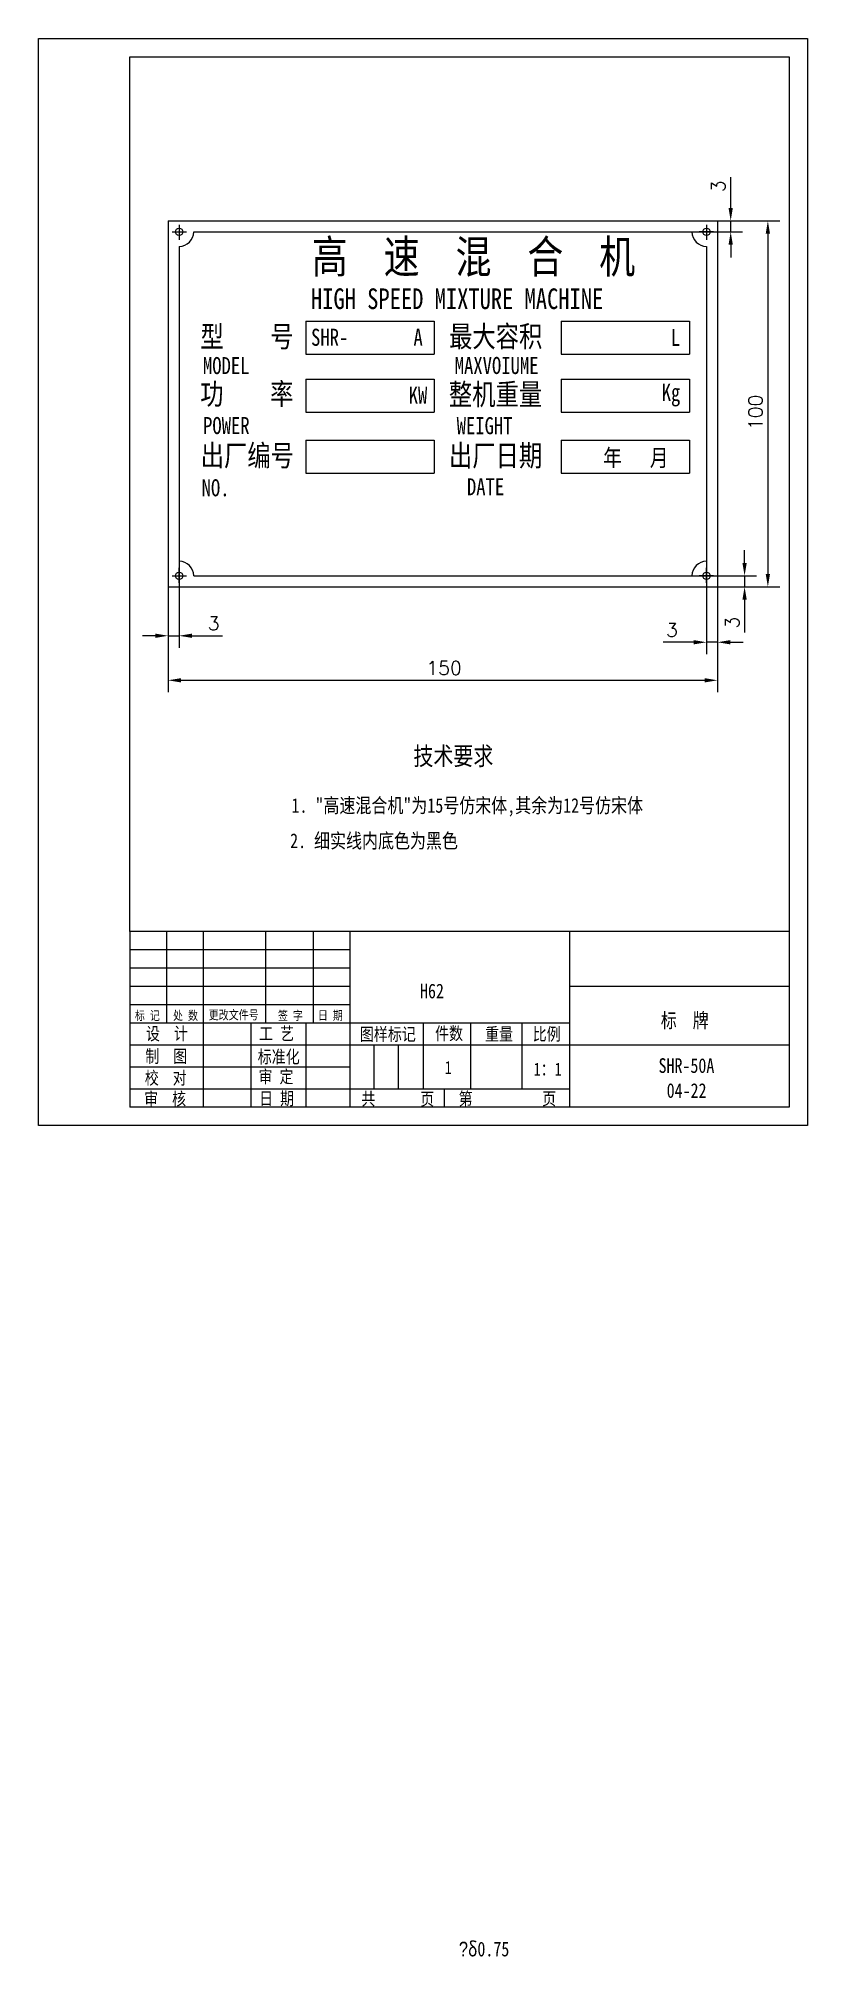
# Model space of a CAD drawing. Extents: x 338 to 548, y -102 to 422.
import ezdxf

# ---------------------------------------------------------------- set-up
doc = ezdxf.new("R2010")
doc.units = 0
doc.header["$LTSCALE"] = 10.5
doc.header["$MEASUREMENT"] = 0
doc.layers.get('0').update_dxf_attribs({"color": 2, "linetype": 'CONTINUOUS'})
doc.layers.get('DEFPOINTS').update_dxf_attribs({"linetype": 'CONTINUOUS'})
doc.layers.add('PART', color=3, linetype='CONTINUOUS')
doc.layers.add('SMPEN_THICK', color=7, linetype='CONTINUOUS')
doc.styles.add('HZDX', font='', dxfattribs={"width": 0.8, "height": 7.5})
doc.styles.get("Standard").update_dxf_attribs({"font": 'txt', "height": 3.75, "bigfont": 'hzfs'})
doc.styles.get('HZDX').set_extended_font_data('SimSun')
doc.dimstyles.get("Standard").update_dxf_attribs({"dimtxt": 0.18, "dimasz": 0.18, "dimexe": 0.18, "dimexo": 0.0625, "dimgap": 0.09, "dimtad": 0, "dimtih": 1, "dimtoh": 1, "dimdec": 4, "dimzin": 0, "dimdsep": 46, "dimtxsty": 'Standard', "dimcen": 0.09, "dimadec": 0, "dimazin": 0, "dimtfac": 1, "dimtdec": 4, "dimtofl": 0, "dimtmove": 0, "dimatfit": 3, "dimfxl": 1, "dimtolj": 1, "dimtzin": 0, "dimarcsym": 0})

# ---------------------------------------------------------------- blocks, each defined once
blk = doc.blocks.new('*D4')
at = {"color": 2, "linetype": 'ByBlock', "transparency": 16777216}
for p, q in [((371.4, 244.8), (371.4, 216.03)), ((521.4, 244.8), (521.4, 216.03)), ((374.9, 219.28), (517.9, 219.28))]:
    blk.add_line(p, q, dxfattribs=at)
for points in [[(374.9, 219.86), (374.9, 218.69), (371.4, 219.28)], [(517.9, 219.86), (517.9, 218.69), (521.4, 219.28)]]:
    blk.add_solid(points, dxfattribs=at)
at = {"layer": 'DEFPOINTS', "color": 0, "linetype": 'ByBlock', "transparency": 16777216}
for p in [(371.4, 244.8), (521.4, 244.8), (521.4, 219.28)]:
    blk.add_point(p, dxfattribs=at)
at = {"color": 2, "linetype": 'ByBlock', "transparency": 16777216, "insert": (446.75, 222.65), "char_height": 3.75, "attachment_point": 5}
blk.add_mtext('\\A1;150', dxfattribs=at)
blk = doc.blocks.new('*D5')
at = {"color": 2, "linetype": 'ByBlock', "transparency": 16777216}
for p, q in [((523.69, 371.99), (540.67, 371.99)), ((537.42, 368.49), (537.42, 275.49)), ((523.69, 271.99), (540.67, 271.99))]:
    blk.add_line(p, q, dxfattribs=at)
for points in [[(536.84, 368.49), (538, 368.49), (537.42, 371.99)], [(536.84, 275.49), (538, 275.49), (537.42, 271.99)]]:
    blk.add_solid(points, dxfattribs=at)
at = {"layer": 'DEFPOINTS', "color": 0, "linetype": 'ByBlock', "transparency": 16777216}
for p in [(523.69, 371.99), (523.69, 271.99), (537.42, 271.99)]:
    blk.add_point(p, dxfattribs=at)
at = {"color": 2, "linetype": 'ByBlock', "transparency": 16777216, "insert": (534.05, 319.67), "char_height": 3.75, "attachment_point": 5, "rotation": 90}
blk.add_mtext('\\A1;100', dxfattribs=at)
blk = doc.blocks.new('*D6')
at = {"color": 2, "linetype": 'ByBlock', "transparency": 16777216}
for p, q in [((518.4, 251.8), (518.4, 226.42)), ((521.4, 244.8), (521.4, 226.42)), ((514.9, 229.67), (506.53, 229.67)), ((521.4, 229.67), (518.4, 229.67)), ((524.9, 229.67), (528.4, 229.67))]:
    blk.add_line(p, q, dxfattribs=at)
for points in [[(514.9, 230.25), (514.9, 229.09), (518.4, 229.67)], [(524.9, 230.25), (524.9, 229.09), (521.4, 229.67)]]:
    blk.add_solid(points, dxfattribs=at)
at = {"layer": 'DEFPOINTS', "color": 0, "linetype": 'ByBlock', "transparency": 16777216}
for p in [(518.4, 251.8), (521.4, 244.8), (521.4, 229.67)]:
    blk.add_point(p, dxfattribs=at)
at = {"color": 2, "linetype": 'ByBlock', "transparency": 16777216, "insert": (508.96, 233.04), "char_height": 3.75, "attachment_point": 5}
blk.add_mtext('\\A1;3', dxfattribs=at)
blk = doc.blocks.new('*D7')
at = {"color": 2, "linetype": 'ByBlock', "transparency": 16777216}
for p, q in [((524.99, 348.3), (524.99, 356.67)), ((514.4, 341.8), (528.24, 341.8)), ((521.4, 344.8), (528.24, 344.8)), ((524.99, 341.8), (524.99, 344.8)), ((524.99, 338.3), (524.99, 334.8))]:
    blk.add_line(p, q, dxfattribs=at)
for points in [[(524.41, 348.3), (525.57, 348.3), (524.99, 344.8)], [(524.41, 338.3), (525.57, 338.3), (524.99, 341.8)]]:
    blk.add_solid(points, dxfattribs=at)
at = {"layer": 'DEFPOINTS', "color": 0, "linetype": 'ByBlock', "transparency": 16777216}
for p in [(514.4, 341.8), (521.4, 344.8), (524.99, 341.8)]:
    blk.add_point(p, dxfattribs=at)
at = {"color": 2, "linetype": 'ByBlock', "transparency": 16777216, "insert": (521.62, 354.24), "char_height": 3.75, "attachment_point": 5, "rotation": 90}
blk.add_mtext('\\A1;3', dxfattribs=at)
blk = doc.blocks.new('*D8')
at = {"color": 2, "linetype": 'ByBlock', "transparency": 16777216}
for p, q in [((531.07, 278.49), (531.07, 281.99)), ((516.69, 274.99), (534.32, 274.99)), ((531.07, 274.99), (531.07, 271.99)), ((523.69, 271.99), (534.32, 271.99)), ((531.07, 268.49), (531.07, 259.49))]:
    blk.add_line(p, q, dxfattribs=at)
for points in [[(530.49, 278.49), (531.65, 278.49), (531.07, 274.99)], [(530.49, 268.49), (531.65, 268.49), (531.07, 271.99)]]:
    blk.add_solid(points, dxfattribs=at)
at = {"layer": 'DEFPOINTS', "color": 0, "linetype": 'ByBlock', "transparency": 16777216}
for p in [(516.69, 274.99), (523.69, 271.99), (531.07, 271.99)]:
    blk.add_point(p, dxfattribs=at)
at = {"color": 2, "linetype": 'ByBlock', "transparency": 16777216, "insert": (527.69, 262.24), "char_height": 3.75, "attachment_point": 5, "rotation": 90}
blk.add_mtext('\\A1;3', dxfattribs=at)
blk = doc.blocks.new('*D9')
at = {"color": 2, "linetype": 'ByBlock', "transparency": 16777216}
for p, q in [((374.4, 251.8), (374.4, 228.19)), ((371.4, 244.8), (371.4, 228.19)), ((367.9, 231.44), (364.4, 231.44)), ((371.4, 231.44), (374.4, 231.44)), ((377.9, 231.44), (386.28, 231.44))]:
    blk.add_line(p, q, dxfattribs=at)
for points in [[(367.9, 232.03), (367.9, 230.86), (371.4, 231.44)], [(377.9, 232.03), (377.9, 230.86), (374.4, 231.44)]]:
    blk.add_solid(points, dxfattribs=at)
at = {"layer": 'DEFPOINTS', "color": 0, "linetype": 'ByBlock', "transparency": 16777216}
for p in [(374.4, 251.8), (371.4, 244.8), (374.4, 231.44)]:
    blk.add_point(p, dxfattribs=at)
at = {"color": 2, "linetype": 'ByBlock', "transparency": 16777216, "insert": (383.84, 234.82), "char_height": 3.75, "attachment_point": 5}
blk.add_mtext('\\A1;3', dxfattribs=at)

msp = doc.modelspace()

# ---------------------------------------------------------------- linework, layer by layer
at = {"layer": 'PART', "linetype": 'Continuous'}
for p, q in [((338.27444, 421.82003), (548.27444, 421.82003)), ((548.27444, 421.82003), (548.27444, 124.82003)), ((543.27444, 177.82003), (363.27444, 177.82003)), ((373.27444, 177.82003), (373.27444, 152.82003)), ((383.27444, 177.82003), (383.27444, 129.82003)), ((400.27444, 177.82003), (400.27444, 152.82003)), ((413.27444, 177.82003), (413.27444, 152.82003)), ((423.27444, 177.82003), (423.27444, 129.82003)), ((483.27444, 177.82003), (483.27444, 129.82003)), ((543.27444, 162.82003), (483.27444, 162.82003)), ((396.27444, 152.82003), (396.27444, 129.82003)), ((411.27444, 152.82003), (411.27444, 129.82003)), ((443.27444, 152.82003), (443.27444, 134.82003)), ((456.27444, 152.82003), (456.27444, 134.82003)), ((470.27444, 152.82003), (470.27444, 134.82003)), ((429.87444, 146.82003), (429.87444, 134.82003)), ((436.47444, 146.82003), (436.47444, 134.82003)), ((543.27444, 146.82003), (483.27444, 146.82003)), ((449.01599, 134.82003), (449.01599, 129.82003)), ((548.27444, 124.82003), (338.27444, 124.82003))]:
    msp.add_line(p, q, dxfattribs=at)
at = {"layer": 'PART', "color": 5, "linetype": 'Continuous'}
for p, q in [((363.27444, 416.82003), (543.27444, 416.82003)), ((543.27444, 416.82003), (543.27444, 129.82003)), ((363.27444, 177.82003), (363.27444, 129.82003)), ((543.27444, 129.82003), (363.27444, 129.82003))]:
    msp.add_line(p, q, dxfattribs=at)
at = {"layer": 'SMPEN_THICK', "color": 3}
msp.add_line((338.27444, 124.82003), (338.27444, 421.82003), dxfattribs=at)
at = {"layer": 'SMPEN_THICK', "color": 5}
for p, q in [((363.27444, 177.82003), (363.27444, 416.82003)), ((373.68631, 371.98679), (523.68631, 371.98679)), ((373.68631, 371.98679), (373.68631, 271.98679)), ((380.68631, 368.98679), (516.68631, 368.98679)), ((523.68631, 371.98679), (523.68631, 271.98679)), ((376.68631, 364.98679), (376.68631, 278.98679)), ((520.68631, 364.98679), (520.68631, 278.98679)), ((380.68631, 274.98679), (516.68631, 274.98679)), ((373.68631, 271.98679), (523.68631, 271.98679))]:
    msp.add_line(p, q, dxfattribs=at)
at = {"layer": 'SMPEN_THICK'}
for p, q in [((374.78412, 368.98679), (378.67118, 368.98679)), ((376.68631, 370.88785), (376.68631, 366.81583)), ((522.5885, 368.98679), (518.70144, 368.98679)), ((519.68631, 368.98679), (520.68631, 368.98679)), ((520.68631, 370.88785), (520.68631, 366.81583)), ((520.68631, 368.98679), (520.68631, 367.98679)), ((411.30204, 344.53475), (411.30204, 335.53475)), ((411.30204, 344.53475), (446.30204, 344.53475)), ((446.30204, 344.53475), (446.30204, 335.53475)), ((480.99916, 344.53475), (480.99916, 335.53475)), ((480.99916, 344.53475), (515.99916, 344.53475)), ((515.99916, 344.53475), (515.99916, 335.53475)), ((411.30204, 335.53475), (446.30204, 335.53475)), ((480.99916, 335.53475), (515.99916, 335.53475)), ((411.30204, 328.74613), (446.30204, 328.74613)), ((411.30204, 328.74613), (411.30204, 319.74613)), ((446.30204, 328.74613), (446.30204, 319.74613)), ((480.99916, 328.74613), (515.99916, 328.74613)), ((480.99916, 328.74613), (480.99916, 319.74613)), ((515.99916, 328.74613), (515.99916, 319.74613)), ((411.30204, 319.74613), (446.30204, 319.74613)), ((480.99916, 319.74613), (515.99916, 319.74613)), ((411.30204, 312.02877), (446.30204, 312.02877)), ((411.30204, 312.02877), (411.30204, 303.02877)), ((446.30204, 312.02877), (446.30204, 303.02877)), ((480.99916, 312.02877), (480.99916, 303.02877)), ((480.99916, 312.02877), (515.99916, 312.02877)), ((515.99916, 312.02877), (515.99916, 303.02877)), ((411.30204, 303.02877), (446.30204, 303.02877)), ((480.99916, 303.02877), (515.99916, 303.02877)), ((374.78412, 274.98679), (378.67118, 274.98679)), ((376.68631, 273.08573), (376.68631, 277.15775)), ((376.68631, 275.98679), (376.68631, 274.98679)), ((376.68631, 274.98679), (377.68631, 274.98679)), ((522.5885, 274.98679), (518.70144, 274.98679)), ((520.68631, 274.98679), (519.68631, 274.98679)), ((519.68631, 274.98679), (520.68631, 274.98679)), ((520.68631, 273.08573), (520.68631, 277.15775)), ((520.68631, 275.98679), (520.68631, 274.98679)), ((520.68631, 275.98679), (520.68631, 274.98679)), ((423.27444, 172.82003), (363.27444, 172.82003)), ((423.27444, 167.82003), (363.27444, 167.82003)), ((423.27444, 162.82003), (363.27444, 162.82003)), ((423.27444, 157.82003), (363.27444, 157.82003)), ((483.27444, 152.82003), (363.27444, 152.82003)), ((483.27444, 146.82003), (363.27444, 146.82003)), ((423.27444, 140.82003), (363.27444, 140.82003)), ((483.27444, 134.82003), (363.27444, 134.82003))]:
    msp.add_line(p, q, dxfattribs=at)
at = {"layer": 'SMPEN_THICK', "color": 5}
for centre in [(376.68631, 368.98679), (520.68631, 368.98679), (376.68631, 274.98679), (520.68631, 274.98679)]:
    msp.add_circle(centre, 1, dxfattribs=at)
for centre, start, end in [((376.68631, 368.98679), 270, 0), ((520.68631, 368.98679), 180, 270), ((376.68631, 274.98679), 0, 90), ((520.68631, 274.98679), 90, 180)]:
    msp.add_arc(centre, 4, start, end, dxfattribs=at)

# ---------------------------------------------------------------- texts
at = {"color": 2, "linetype": 'ByBlock', "attachment_point": 5, "style": 'HZDX'}
for s, insert, char_height in [('\\f仿宋_GB2312|b0|i0|c134|p49; 高  速  混  合  机', (454.60166, 361.67576), 9), ('\\f仿宋_GB2312|b0|i0|c134|p49;HIGH SPEED MIXTURE MACHINE', (452.59291, 350.65102), 5.6396744), ('\\f仿宋_GB2312|b0|i0|c134|p49;型    号', (395.22622, 340.0552), 5.837344), ('\\f仿宋_GB2312|b0|i0|c134|p49;SHR-       A', (427.9661, 340.13558), 4.6698752), ('\\f仿宋_GB2312|b0|i0|c134|p49;最大容积', (463.12671, 340.08616), 5.837344), ('\\f仿宋_GB2312|b0|i0|c134|p49;L', (512.22217, 340.13558), 4.6698752), ('\\f仿宋_GB2312|b0|i0|c134|p49;MODEL', (389.55524, 332.39606), 4.6698752), ('\\f仿宋_GB2312|b0|i0|c134|p49;MAXVOIUME', (463.37223, 332.42702), 4.6698752), ('\\f仿宋_GB2312|b0|i0|c134|p49;功    率', (395.16427, 324.39042), 5.837344), ('\\f仿宋_GB2312|b0|i0|c134|p49;KW', (441.90552, 324.34696), 4.6698752), ('\\f仿宋_GB2312|b0|i0|c134|p49;整机重量', (463.06475, 324.26658), 5.837344), ('\\f仿宋_GB2312|b0|i0|c134|p49;Kg', (510.98311, 324.34696), 4.6698752), ('\\f仿宋_GB2312|b0|i0|c134|p49;POWER', (389.58622, 316.01924), 4.6698752), ('\\f仿宋_GB2312|b0|i0|c134|p49;WEIGHT', (460.08872, 315.98828), 4.6698752), ('\\f仿宋_GB2312|b0|i0|c134|p49;出厂编号', (395.31915, 307.54922), 5.837344), ('\\f仿宋_GB2312|b0|i0|c134|p49;出厂日期', (463.09573, 307.51827), 5.837344), ('\\f仿宋_GB2312|b0|i0|c134|p49;年   月', (501.3804, 307.01044), 4.6698752), ('\\f仿宋_GB2312|b0|i0|c134|p49;NO.', (386.65329, 299.02325), 4.6698752), ('\\f仿宋_GB2312|b0|i0|c134|p49; DATE', (459.08499, 299.33283), 4.6698752), ('\\f仿宋_GB2312|b0|i0|c134|p49;技术要求', (451.56203, 225.50509), 5), ('\\f仿宋_GB2312|b0|i0|c134|p49;1. "高速混合机"为15号仿宋体,其余为12号仿宋体', (455.36444, 211.76298), 4), ('\\f仿宋_GB2312|b0|i0|c134|p49;2. 细实线内底色为黑色', (429.91314, 202.40874), 4)]:
    msp.add_mtext(s, dxfattribs=dict(at, insert=insert, char_height=char_height))
at = {"layer": 'SMPEN_THICK', "style": 'HZDX', "width": 0.8}
for s, height, p in [('H62', 4, (442.45975, 159.60207)), ('标 记', 2.5, (364.61893, 153.64367)), ('设  计', 3.5, (367.63513, 148.20193)), ('处 数', 2.5, (375.03331, 153.66808)), ('更改文件号', 2.5, (384.76759, 153.83189)), ('工 艺', 3.5, (398.52279, 148.21317)), ('签 字', 2.5, (403.67257, 153.63525)), ('日 期', 2.5, (414.57361, 153.70898)), ('图样标记', 3.5, (426.03251, 148.04075)), ('件数', 3.5, (446.5752, 148.24653)), ('重量', 3.5, (460.22055, 148.06358)), ('比例', 3.5, (473.22546, 148.0864)), ('标  牌', 4, (508.18355, 151.56247)), ('制  图', 3.5, (367.45209, 142.01682)), ('标准化', 3.5, (398.15672, 141.87952)), ('1', 3.5, (449.22057, 138.95315)), ('1：1', 3.5, (473.48941, 138.50918)), ('SHR-50A', 4, (507.57709, 139.22192)), ('校  对', 3.5, (367.32632, 136.09471)), ('审 定', 3.5, (398.36259, 136.44901)), ('04-22', 4, (509.79718, 132.40017)), ('审  核', 3.5, (367.14329, 130.4012)), ('日 期', 3.5, (398.5305, 130.47949)), ('共', 3.5, (426.46708, 130.38855)), ('页', 3.5, (442.52631, 130.30849)), ('第', 3.5, (453.00317, 130.4342)), ('页', 3.5, (475.79989, 130.4342))]:
    msp.add_text(s, height=height, dxfattribs=at).set_placement(p)
at = {"layer": 'SMPEN_THICK', "insert": (459.94755, -100.15082), "char_height": 4, "attachment_point": 5, "style": 'HZDX'}
msp.add_mtext('\\f仿宋_GB2312|b0|i0|c134|p49;\ue6a6δ0.75', dxfattribs=at)

# ---------------------------------------------------------------- dimensions: what is measured, and where the dimension line sits
at = {"layer": 'SMPEN_THICK'}
dim = msp.add_linear_dim(base=(527.27727, 368.98679), p1=(523.68631, 371.98679), p2=(516.68631, 368.98679), angle=90, dimstyle='Standard', override={"dimtxt": 5, "dimasz": 3.5, "dimexe": 3.25, "dimexo": 0, "dimgap": 1.5, "dimtad": 1, "dimtih": 0, "dimtoh": 0, "dimzin": 8, "dimclrd": 2, "dimclre": 2, "dimclrt": 2, "dimtm": 0.115, "dimtfac": 0.66667, "dimtofl": 1, "dimatfit": 1, "dimtvp": 5, "dimtzin": 8}, dxfattribs=at)
dim.commit()
dim.dimension.update_dxf_attribs({"geometry": '*D7', "text_midpoint": (527.27727, 381.42429), "dimtype": 160, "insert": (2.28603, 27.18911)})
for base, p1, picture, middle in [((537.42068, 271.98679), (523.68631, 371.98679), '*D5', (537.42068, 319.66694)), ((531.06916, 271.98679), (516.68631, 274.98679), '*D8', (531.06916, 262.23679))]:
    dim = msp.add_linear_dim(base=base, p1=p1, p2=(523.68631, 271.98679), angle=90, dimstyle='Standard', override={"dimtxt": 5, "dimasz": 3.5, "dimexe": 3.25, "dimexo": 0, "dimgap": 1.5, "dimtad": 1, "dimtih": 0, "dimtoh": 0, "dimzin": 8, "dimclrd": 2, "dimclre": 2, "dimclrt": 2, "dimtm": 0.115, "dimtfac": 0.66667, "dimtofl": 1, "dimatfit": 1, "dimtvp": 5, "dimtzin": 8}, dxfattribs=at)
    dim.commit()
    dim.dimension.update_dxf_attribs({"geometry": picture, "text_midpoint": middle, "dimtype": 160})
for base, p1, p2, picture, middle in [((376.68631, 258.63345), (373.68631, 271.98679), (376.68631, 278.98679), '*D9', (386.12381, 258.63345)), ((523.68631, 256.85748), (520.68631, 278.98679), (523.68631, 271.98679), '*D6', (511.24881, 256.85748)), ((523.68631, 246.46549), (373.68631, 271.98679), (523.68631, 271.98679), '*D4', (449.03945, 246.46549))]:
    dim = msp.add_linear_dim(base=base, p1=p1, p2=p2, dimstyle='Standard', override={"dimtxt": 5, "dimasz": 3.5, "dimexe": 3.25, "dimexo": 0, "dimgap": 1.5, "dimtad": 1, "dimtih": 0, "dimtoh": 0, "dimzin": 8, "dimclrd": 2, "dimclre": 2, "dimclrt": 2, "dimtm": 0.115, "dimtfac": 0.66667, "dimtofl": 1, "dimatfit": 1, "dimtvp": 5, "dimtzin": 8}, dxfattribs=at)
    dim.commit()
    dim.dimension.update_dxf_attribs({"geometry": picture, "text_midpoint": middle, "dimtype": 160, "insert": (2.28603, 27.18911)})

doc.saveas('drawing.dxf')
